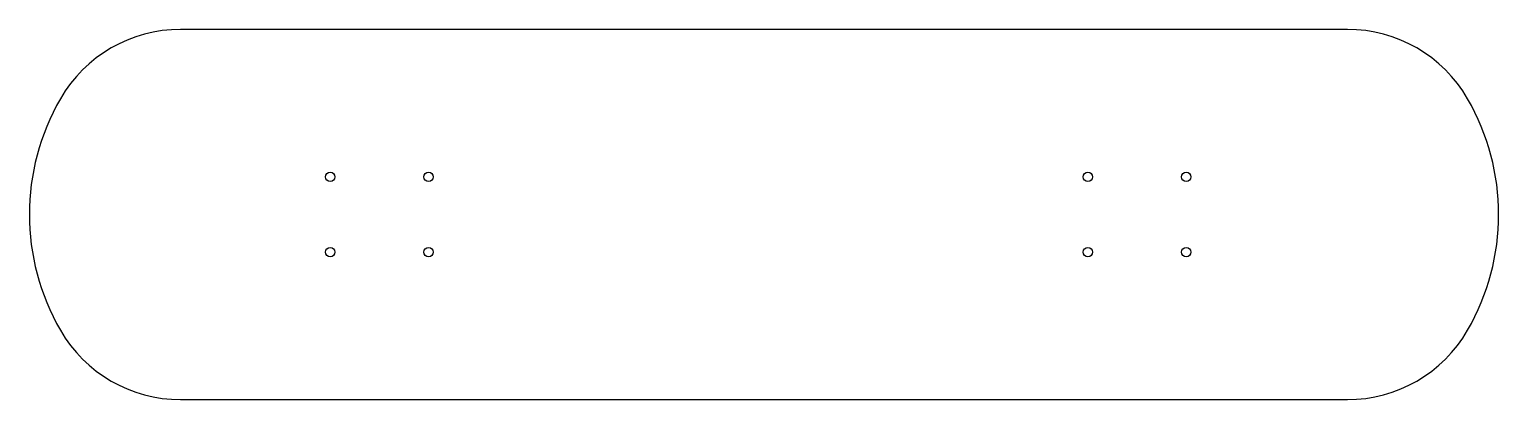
# Model space of a CAD drawing. Header units: inches. Extents: x -15.9 to 15.9, y -4 to 4.
import ezdxf

# ---------------------------------------------------------------- set-up
doc = ezdxf.new("R2010")
doc.units = ezdxf.units.IN
doc.header["$MEASUREMENT"] = 0
doc.layers.add('outline', color=7, linetype='Continuous')

msp = doc.modelspace()

# ---------------------------------------------------------------- linework, layer by layer
at = {"layer": 'outline'}
for p, q in [((12.607, 4), (-12.607, 4)), ((-12.607, -4), (12.607, -4))]:
    msp.add_line(p, q, dxfattribs=at)
for centre in [(-9.375, 0.812), (-7.25, 0.812), (7, 0.812), (9.125, 0.812), (-9.375, -0.812), (-7.25, -0.812), (7, -0.812), (9.125, -0.812)]:
    msp.add_circle(centre, 0.102, dxfattribs=at)
for centre, radius, start, end in [((-12.607, 1), 3, 90, 150), ((12.607, 1), 3, 30, 90), ((-10.875, 0), 5, 150, 210), ((10.875, 0), 5, 330, 30), ((-12.607, -1), 3, 210, 270), ((12.607, -1), 3, 270, 330)]:
    msp.add_arc(centre, radius, start, end, dxfattribs=at)

doc.saveas('drawing.dxf')
